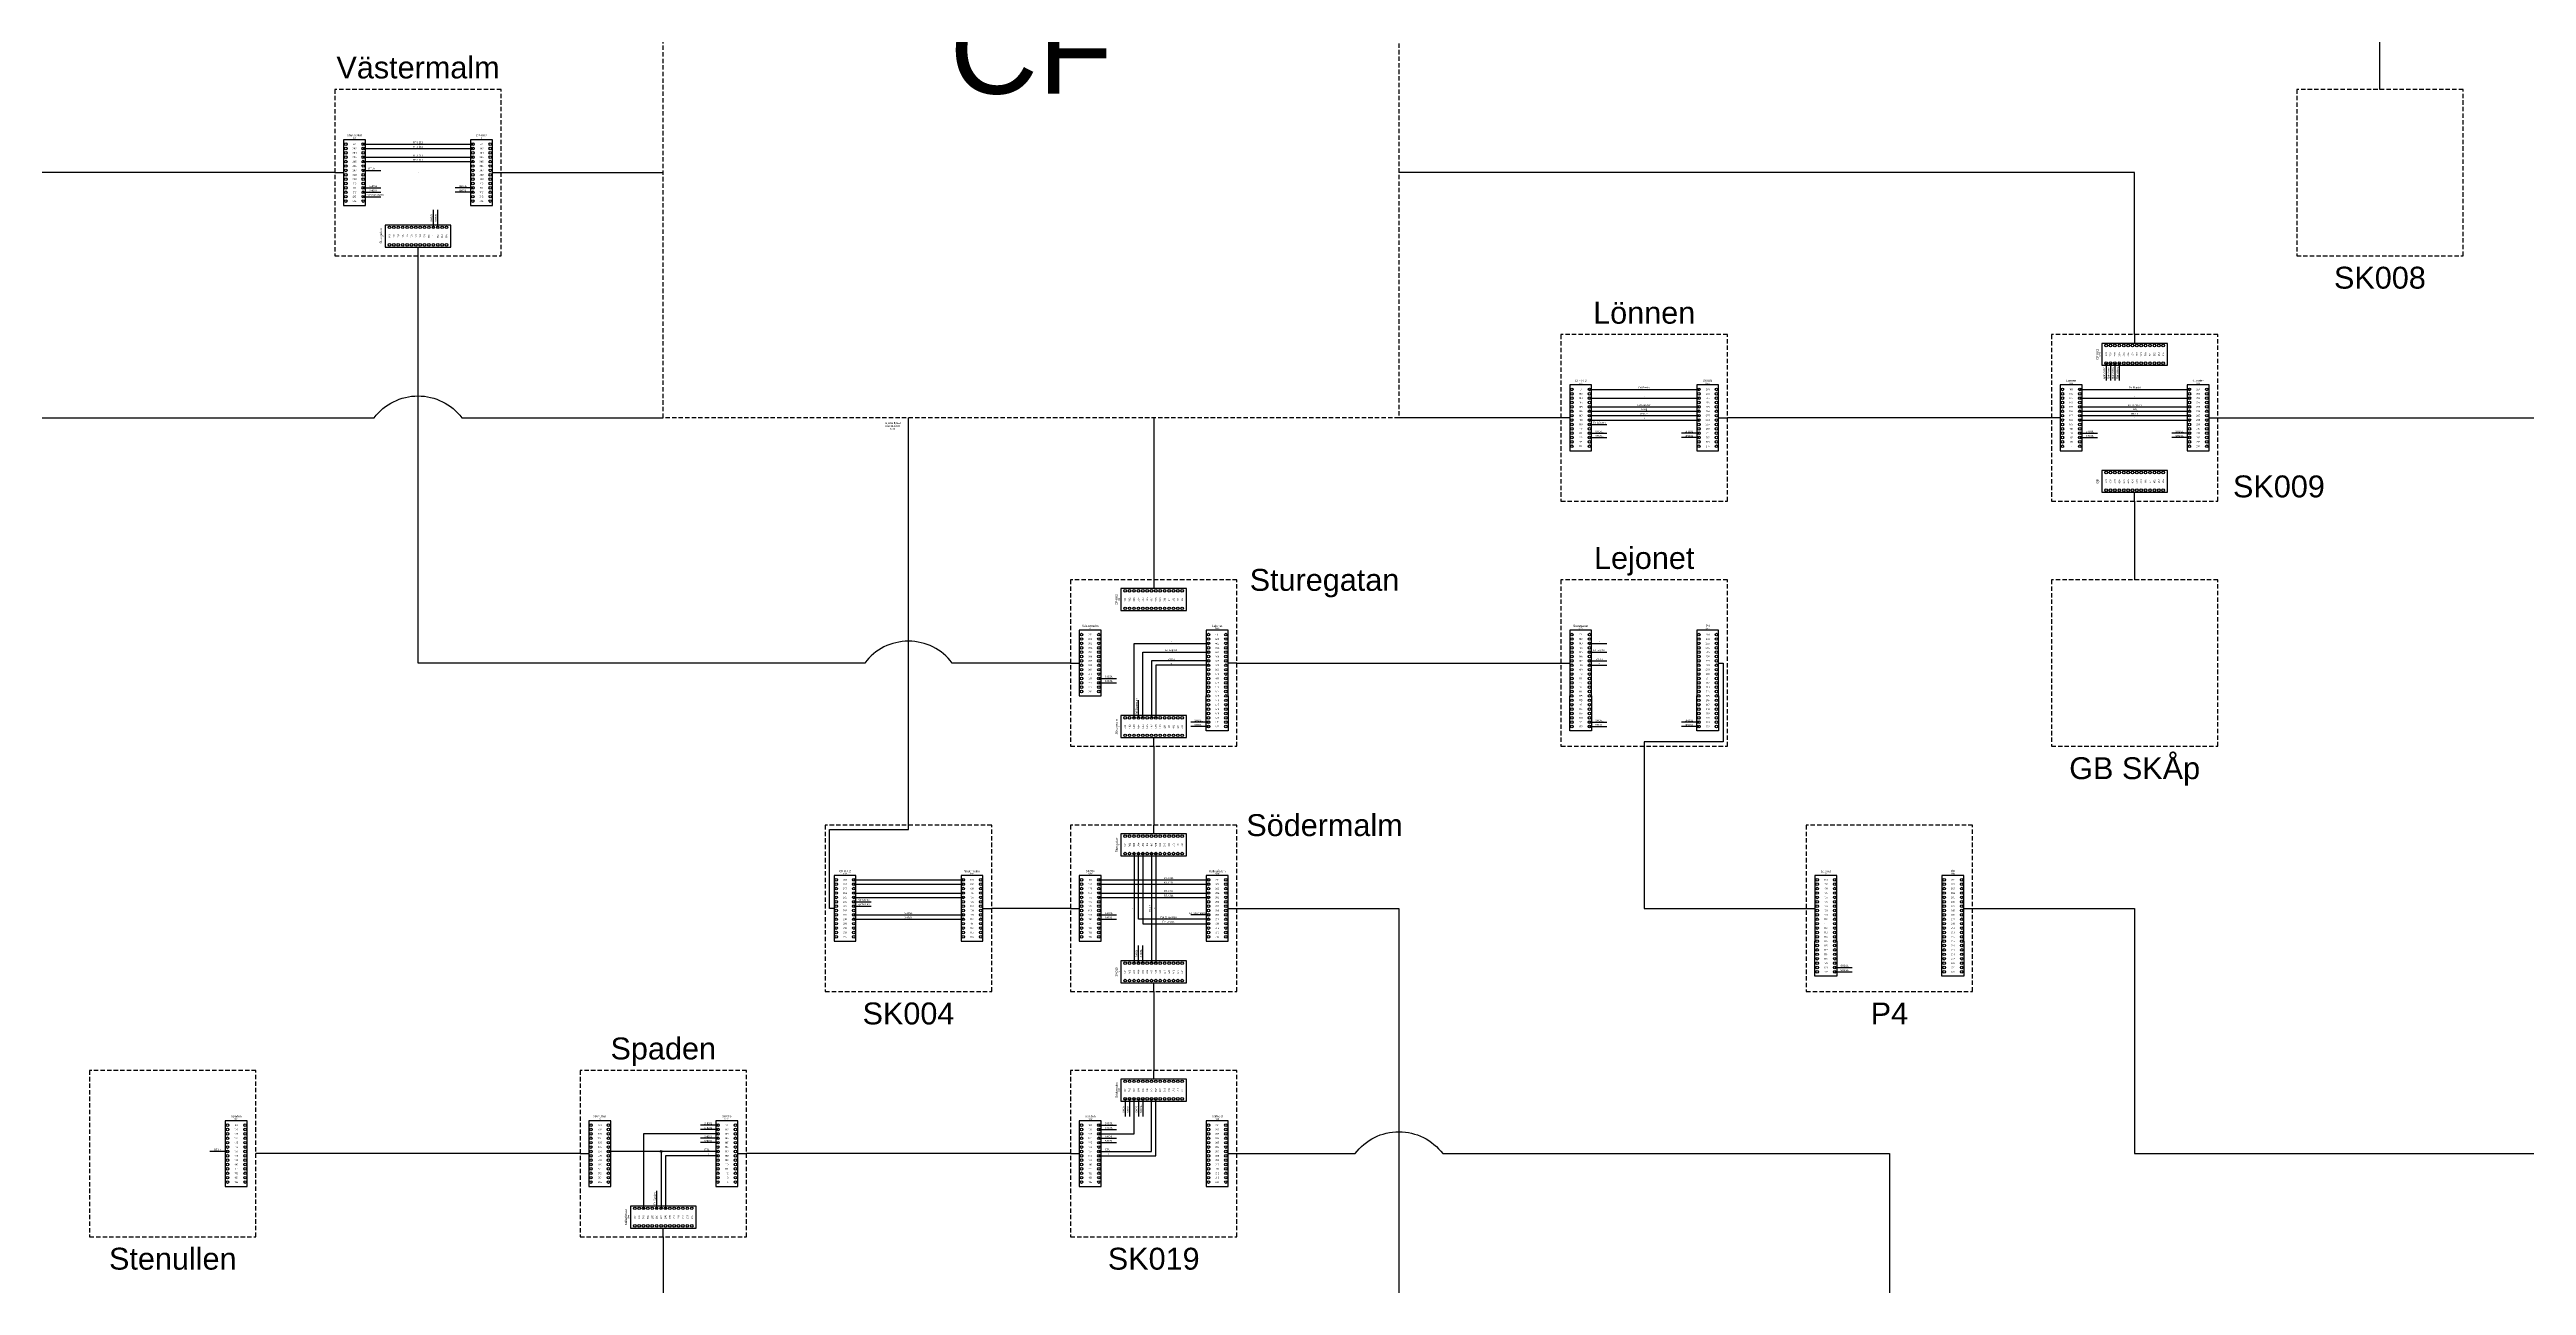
# Model space of a CAD drawing. Header units: millimetres. Extents: x -2095 to -606, y -833 to 1125.
# Drawn here: x -1762 to -1196, y -388 to -106 of the extents above; entities that cross this region are included whole.
import ezdxf
from ezdxf.enums import TextEntityAlignment as Align

# ---------------------------------------------------------------- set-up
doc = ezdxf.new("R2010")
doc.units = ezdxf.units.MM
doc.header["$MEASUREMENT"] = 0
doc.linetypes.add('DASHEDX2', pattern=[1.5, 1, -0.5])
for name, color, linetype in [('FEL', 1, 'Continuous'), ('FELSIGNAL KABEL', 1, 'Continuous'), ('Infotext', 7, 'Continuous'), ('Linje', 7, 'Continuous'), ('MINUS', 7, 'Continuous'), ('Ovrigt', 7, 'Continuous'), ('Plint', 7, 'Continuous'), ('PLUS', 7, 'Continuous'), ('RTU+', 7, 'Continuous'), ('RTU211', 5, 'Continuous'), ('SENEA', 3, 'Continuous'), ('Station', 7, 'DASHEDX2')]:
    doc.layers.add(name, color=color, linetype=linetype)
doc.styles.add('plintnummer', font='iso.shx')
doc.styles.get("Standard").update_dxf_attribs({"font": 'arial.ttf'})

# ---------------------------------------------------------------- blocks, each defined once
blk = doc.blocks.new('stn4')
blk.add_lwpolyline([(-19, -19), (19, -19), (19, 19), (-19, 19)], close=True)
blk.add_attdef('STATIONSNAMN', text='', height=5).set_placement((0, -24), align=Align.MIDDLE_CENTER)
blk = doc.blocks.new('fstn')
blk.add_lwpolyline([(0, 168), (168, 168), (168, 0), (0, 0)], close=True)
blk.add_attdef('FÖRDELNINGSSTATION', text='', height=20).set_placement((84, 84), align=Align.MIDDLE_CENTER)
blk = doc.blocks.new('*U11')
for p, q in [((5, 15), (0, 15)), ((0, 15), (0, 0)), ((5, 0), (5, 15))]:
    blk.add_line(p, q)
blk.add_lwpolyline([(5, 0), (5, -8), (0, -8), (0, 0)])
for centre in [(0.5, 14), (0.5, 13), (0.5, 12), (4.5, 14), (4.5, 13), (4.5, 12), (0.5, 11), (0.5, 10), (0.5, 9), (0.5, 8), (0.5, 7), (0.5, 6), (4.5, 11), (4.5, 10), (4.5, 9), (4.5, 8), (4.5, 7), (4.5, 6), (0.5, 5), (0.5, 4), (0.5, 3), (0.5, 2), (0.5, 1), (0.5, 0), (4.5, 5), (4.5, 4), (4.5, 3), (4.5, 2), (4.5, 1), (4.5, 0), (0.5, -1), (0.5, -2), (0.5, -3), (0.5, -4), (0.5, -5), (4.5, -1), (4.5, -2), (4.5, -3), (4.5, -4), (4.5, -5), (0.5, -6), (0.5, -7), (4.5, -6), (4.5, -7)]:
    blk.add_circle(centre, 0.3)
at = {"lineweight": 5, "char_height": 0.4, "attachment_point": 5, "style": 'plintnummer'}
for s, insert in [('402', (2.5, 13)), ('403', (2.5, 12)), ('401', (2.5, 14)), ('404', (2.5, 11)), ('408', (2.5, 7)), ('405', (2.5, 10)), ('406', (2.5, 9)), ('407', (2.5, 8)), ('409', (2.5, 6)), ('413', (2.5, 2)), ('414', (2.5, 1)), ('415', (2.5, 0)), ('410', (2.5, 5)), ('412', (2.5, 3)), ('411', (2.5, 4)), ('420', (2.5, -5)), ('416', (2.5, -1)), ('417', (2.5, -2)), ('418', (2.5, -3)), ('419', (2.5, -4)), ('422', (2.5, -7)), ('421', (2.5, -6))]:
    blk.add_mtext_dynamic_manual_height_columns(s, width=1.4076, gutter_width=1, heights=[0], dxfattribs=dict(at, insert=insert))
for tag, height, p in [('KABELNUMMER', 0.3, (2.5, 15.4)), ('TILL', 0.5, (2.5, 16))]:
    blk.add_attdef(tag, text='', height=height).set_placement(p, align=Align.MIDDLE_CENTER)
blk = doc.blocks.new('*U5')
for p, q in [((5, 15), (0, 15)), ((0, 15), (0, 0)), ((5, 0), (5, 15)), ((0, 0), (5, 0))]:
    blk.add_line(p, q)
for centre in [(0.5, 14), (0.5, 13), (0.5, 12), (4.5, 14), (4.5, 13), (4.5, 12), (0.5, 11), (0.5, 10), (0.5, 9), (0.5, 8), (0.5, 7), (0.5, 6), (4.5, 11), (4.5, 10), (4.5, 9), (4.5, 8), (4.5, 7), (4.5, 6), (0.5, 5), (0.5, 4), (0.5, 3), (0.5, 2), (0.5, 1), (4.5, 5), (4.5, 4), (4.5, 3), (4.5, 2), (4.5, 1)]:
    blk.add_circle(centre, 0.3)
at = {"lineweight": 5, "char_height": 0.4, "attachment_point": 5, "style": 'plintnummer'}
for s, insert in [('203', (2.5, 12)), ('202', (2.5, 13)), ('201', (2.5, 14)), ('204', (2.5, 11)), ('208', (2.5, 7)), ('205', (2.5, 10)), ('206', (2.5, 9)), ('207', (2.5, 8)), ('209', (2.5, 6)), ('214', (2.5, 1)), ('210', (2.5, 5)), ('212', (2.5, 3)), ('213', (2.5, 2)), ('211', (2.5, 4))]:
    blk.add_mtext_dynamic_manual_height_columns(s, width=1.4076, gutter_width=1, heights=[0], dxfattribs=dict(at, insert=insert))
for tag, height, p in [('KABELNUMMER', 0.3, (2.5, 15.4)), ('TILL', 0.5, (2.5, 16))]:
    blk.add_attdef(tag, text='', height=height).set_placement(p, align=Align.MIDDLE_CENTER)
blk = doc.blocks.new('*U9')
for p, q in [((5, 15), (0, 15)), ((0, 15), (0, 0)), ((5, 0), (5, 15)), ((0, 0), (5, 0))]:
    blk.add_line(p, q)
for centre in [(0.5, 14), (0.5, 13), (0.5, 12), (4.5, 14), (4.5, 13), (4.5, 12), (0.5, 11), (0.5, 10), (0.5, 9), (0.5, 8), (0.5, 7), (0.5, 6), (4.5, 11), (4.5, 10), (4.5, 9), (4.5, 8), (4.5, 7), (4.5, 6), (0.5, 5), (0.5, 4), (0.5, 3), (0.5, 2), (0.5, 1), (4.5, 5), (4.5, 4), (4.5, 3), (4.5, 2), (4.5, 1)]:
    blk.add_circle(centre, 0.3)
at = {"lineweight": 5, "char_height": 0.4, "attachment_point": 5, "style": 'plintnummer'}
for s, insert in [('402', (2.5, 13)), ('403', (2.5, 12)), ('401', (2.5, 14)), ('404', (2.5, 11)), ('408', (2.5, 7)), ('405', (2.5, 10)), ('406', (2.5, 9)), ('407', (2.5, 8)), ('409', (2.5, 6)), ('413', (2.5, 2)), ('414', (2.5, 1)), ('410', (2.5, 5)), ('412', (2.5, 3)), ('411', (2.5, 4))]:
    blk.add_mtext_dynamic_manual_height_columns(s, width=1.4076, gutter_width=1, heights=[0], dxfattribs=dict(at, insert=insert))
for tag, height, p in [('KABELNUMMER', 0.3, (2.5, 15.4)), ('TILL', 0.5, (2.5, 16))]:
    blk.add_attdef(tag, text='', height=height).set_placement(p, align=Align.MIDDLE_CENTER)
blk = doc.blocks.new('*U8')
for p, q in [((5, 15), (0, 15)), ((0, 15), (0, 0)), ((5, 0), (5, 15)), ((0, 0), (5, 0))]:
    blk.add_line(p, q)
for centre in [(0.5, 14), (0.5, 13), (0.5, 12), (4.5, 14), (4.5, 13), (4.5, 12), (0.5, 11), (0.5, 10), (0.5, 9), (0.5, 8), (0.5, 7), (0.5, 6), (4.5, 11), (4.5, 10), (4.5, 9), (4.5, 8), (4.5, 7), (4.5, 6), (0.5, 5), (0.5, 4), (0.5, 3), (0.5, 2), (0.5, 1), (4.5, 5), (4.5, 4), (4.5, 3), (4.5, 2), (4.5, 1)]:
    blk.add_circle(centre, 0.3)
at = {"lineweight": 5, "char_height": 0.4, "attachment_point": 5, "style": 'plintnummer'}
for s, insert in [('302', (2.5, 13)), ('303', (2.5, 12)), ('301', (2.5, 14)), ('304', (2.5, 11)), ('308', (2.5, 7)), ('309', (2.5, 6)), ('305', (2.5, 10)), ('306', (2.5, 9)), ('307', (2.5, 8)), ('314', (2.5, 1)), ('313', (2.5, 2)), ('310', (2.5, 5)), ('312', (2.5, 3)), ('311', (2.5, 4))]:
    blk.add_mtext_dynamic_manual_height_columns(s, width=1.4076, gutter_width=1, heights=[0], dxfattribs=dict(at, insert=insert))
for tag, height, p in [('KABELNUMMER', 0.3, (2.5, 15.4)), ('TILL', 0.5, (2.5, 16))]:
    blk.add_attdef(tag, text='', height=height).set_placement(p, align=Align.MIDDLE_CENTER)
blk = doc.blocks.new('*U4')
for p, q in [((5, 15), (0, 15)), ((0, 15), (0, 0)), ((5, 0), (5, 15)), ((0, 0), (5, 0))]:
    blk.add_line(p, q)
for centre in [(0.5, 14), (0.5, 13), (0.5, 12), (4.5, 14), (4.5, 13), (4.5, 12), (0.5, 11), (0.5, 10), (0.5, 9), (0.5, 8), (0.5, 7), (0.5, 6), (4.5, 11), (4.5, 10), (4.5, 9), (4.5, 8), (4.5, 7), (4.5, 6), (0.5, 5), (0.5, 4), (0.5, 3), (0.5, 2), (0.5, 1), (4.5, 5), (4.5, 4), (4.5, 3), (4.5, 2), (4.5, 1)]:
    blk.add_circle(centre, 0.3)
at = {"lineweight": 5, "char_height": 0.4, "attachment_point": 5, "style": 'plintnummer'}
for s, insert in [('103', (2.5, 12)), ('102', (2.5, 13)), ('101', (2.5, 14)), ('104', (2.5, 11)), ('108', (2.5, 7)), ('105', (2.5, 10)), ('106', (2.5, 9)), ('107', (2.5, 8)), ('109', (2.5, 6)), ('114', (2.5, 1)), ('110', (2.5, 5)), ('112', (2.5, 3)), ('113', (2.5, 2)), ('111', (2.5, 4))]:
    blk.add_mtext_dynamic_manual_height_columns(s, width=1.4076, gutter_width=1, heights=[0], dxfattribs=dict(at, insert=insert))
for tag, height, p in [('KABELNUMMER', 0.3, (2.5, 15.4)), ('TILL', 0.5, (2.5, 16))]:
    blk.add_attdef(tag, text='', height=height).set_placement(p, align=Align.MIDDLE_CENTER)
blk = doc.blocks.new('*U12')
for p, q in [((5, 15), (0, 15)), ((0, 15), (0, 0)), ((5, 0), (5, 15))]:
    blk.add_line(p, q)
blk.add_lwpolyline([(5, 0), (5, -8), (0, -8), (0, 0)])
for centre in [(0.5, 14), (0.5, 13), (0.5, 12), (4.5, 14), (4.5, 13), (4.5, 12), (0.5, 11), (0.5, 10), (0.5, 9), (0.5, 8), (0.5, 7), (0.5, 6), (4.5, 11), (4.5, 10), (4.5, 9), (4.5, 8), (4.5, 7), (4.5, 6), (0.5, 5), (0.5, 4), (0.5, 3), (0.5, 2), (0.5, 1), (0.5, 0), (4.5, 5), (4.5, 4), (4.5, 3), (4.5, 2), (4.5, 1), (4.5, 0), (0.5, -1), (0.5, -2), (0.5, -3), (0.5, -4), (0.5, -5), (4.5, -1), (4.5, -2), (4.5, -3), (4.5, -4), (4.5, -5), (0.5, -6), (0.5, -7), (4.5, -6), (4.5, -7)]:
    blk.add_circle(centre, 0.3)
at = {"lineweight": 5, "char_height": 0.4, "attachment_point": 5, "style": 'plintnummer'}
for s, insert in [('203', (2.5, 12)), ('202', (2.5, 13)), ('201', (2.5, 14)), ('204', (2.5, 11)), ('208', (2.5, 7)), ('205', (2.5, 10)), ('206', (2.5, 9)), ('207', (2.5, 8)), ('209', (2.5, 6)), ('214', (2.5, 1)), ('215', (2.5, 0)), ('210', (2.5, 5)), ('212', (2.5, 3)), ('213', (2.5, 2)), ('211', (2.5, 4)), ('220', (2.5, -5)), ('216', (2.5, -1)), ('218', (2.5, -3)), ('219', (2.5, -4)), ('217', (2.5, -2)), ('222', (2.5, -7)), ('221', (2.5, -6))]:
    blk.add_mtext_dynamic_manual_height_columns(s, width=1.4076, gutter_width=1, heights=[0], dxfattribs=dict(at, insert=insert))
for tag, height, p in [('KABELNUMMER', 0.3, (2.5, 15.4)), ('TILL', 0.5, (2.5, 16))]:
    blk.add_attdef(tag, text='', height=height).set_placement(p, align=Align.MIDDLE_CENTER)
blk = doc.blocks.new('*U13')
for p, q in [((5, 15), (0, 15)), ((0, 15), (0, 0)), ((5, 0), (5, 15))]:
    blk.add_line(p, q)
blk.add_lwpolyline([(5, 0), (5, -8), (0, -8), (0, 0)])
for centre in [(0.5, 14), (0.5, 13), (0.5, 12), (4.5, 14), (4.5, 13), (4.5, 12), (0.5, 11), (0.5, 10), (0.5, 9), (0.5, 8), (0.5, 7), (0.5, 6), (4.5, 11), (4.5, 10), (4.5, 9), (4.5, 8), (4.5, 7), (4.5, 6), (0.5, 5), (0.5, 4), (0.5, 3), (0.5, 2), (0.5, 1), (0.5, 0), (4.5, 5), (4.5, 4), (4.5, 3), (4.5, 2), (4.5, 1), (4.5, 0), (0.5, -1), (0.5, -2), (0.5, -3), (0.5, -4), (0.5, -5), (4.5, -1), (4.5, -2), (4.5, -3), (4.5, -4), (4.5, -5), (0.5, -6), (0.5, -7), (4.5, -6), (4.5, -7)]:
    blk.add_circle(centre, 0.3)
at = {"lineweight": 5, "char_height": 0.4, "attachment_point": 5, "style": 'plintnummer'}
for s, insert in [('103', (2.5, 12)), ('102', (2.5, 13)), ('101', (2.5, 14)), ('104', (2.5, 11)), ('108', (2.5, 7)), ('105', (2.5, 10)), ('106', (2.5, 9)), ('107', (2.5, 8)), ('109', (2.5, 6)), ('114', (2.5, 1)), ('115', (2.5, 0)), ('110', (2.5, 5)), ('112', (2.5, 3)), ('113', (2.5, 2)), ('111', (2.5, 4)), ('120', (2.5, -5)), ('115', (2.5, -1)), ('118', (2.5, -3)), ('119', (2.5, -4)), ('117', (2.5, -2)), ('122', (2.5, -7)), ('121', (2.5, -6))]:
    blk.add_mtext_dynamic_manual_height_columns(s, width=1.4076, gutter_width=1, heights=[0], dxfattribs=dict(at, insert=insert))
for tag, height, p in [('KABELNUMMER', 0.3, (2.5, 15.4)), ('TILL', 0.5, (2.5, 16))]:
    blk.add_attdef(tag, text='', height=height).set_placement(p, align=Align.MIDDLE_CENTER)
blk = doc.blocks.new('bygel')
h = blk.add_hatch(color=256)
h.dxf.hatch_style = 1
h.paths.add_polyline_path([(0.2, 0, 1), (-0.2, 0, 1)])
blk.add_circle((0, 0), 0.2)

msp = doc.modelspace()

# ---------------------------------------------------------------- linework, layer by layer
at = {"layer": 'FEL'}
for points in [[(-1690.24, -139.51), (-1686.24, -139.51)], [(-1410.24, -183.51), (-1385.24, -183.51)], [(-1298.24, -183.51), (-1273.24, -183.51)], [(-1410.24, -187.51), (-1385.24, -187.51)], [(-1410.24, -191.51), (-1406.24, -191.51)], [(-1298.24, -187.51), (-1273.24, -187.51)], [(-1512.24, -258.51), (-1512.24, -243.51), (-1497.24, -243.51)], [(-1410.24, -243.51), (-1406.24, -243.51)], [(-1513.24, -258.51), (-1513.24, -254.51)], [(-1497.24, -304.51), (-1513.24, -304.51), (-1513.24, -289.51)], [(-1512.24, -289.51), (-1512.24, -305.51), (-1497.24, -305.51)], [(-1497.24, -303.51), (-1501.24, -303.51)], [(-1623.24, -370.51), (-1623.24, -366.51)]]:
    msp.add_lwpolyline(points, dxfattribs=at)
at = {"layer": 'FELSIGNAL KABEL'}
msp.add_lwpolyline([(-1845.74, -227.01), (-1845.74, -190.01), (-1687.74, -190.01, -0.5), (-1667.74, -190.01), (-1621.74, -190.01)], format="xyb", dxfattribs=at)
for points in [[(-1490.74, -246.01), (-1416.74, -246.01)], [(-1509.74, -265.01), (-1509.74, -283.01)], [(-1490.74, -302.01), (-1453.74, -302.01), (-1453.74, -395.01)], [(-1621.74, -377.01), (-1621.74, -414.01), (-1472.74, -414.01)]]:
    msp.add_lwpolyline(points, dxfattribs=at)
at = {"layer": 'Linje'}
for points in [[(-1229.74, -115.01), (-1229.74, -97.01)], [(-1696.74, -134.01), (-1826.74, -134.01)], [(-1696.74, -134.01), (-1694.74, -134.01)], [(-1677.74, -134.01), (-1677.74, -134.01)], [(-1660.74, -134.01), (-1658.74, -134.01)], [(-1658.74, -134.01), (-1621.74, -134.01)], [(-1285.74, -171.01), (-1285.74, -134.01), (-1453.74, -134.01)], [(-1677.74, -153.01), (-1677.74, -151.01)], [(-1285.74, -171.01), (-1285.74, -173.01)], [(-1565.74, -283.01), (-1565.74, -190.01)], [(-1509.74, -190.01), (-1509.74, -227.01)], [(-1416.74, -190.01), (-1453.74, -190.01)], [(-1414.74, -190.01), (-1416.74, -190.01)], [(-1410.24, -188.51), (-1385.24, -188.51)], [(-1397.74, -190.01), (-1397.74, -190.01)], [(-1380.74, -190.01), (-1378.74, -190.01)], [(-1304.74, -190.01), (-1304.74, -190.01), (-1341.74, -190.01), (-1378.74, -190.01)], [(-1322.74, -302.01), (-1285.74, -302.01), (-1285.74, -358.01), (-893.74, -358.01), (-893.74, -190.01)], [(-1302.74, -190.01), (-1304.74, -190.01)], [(-1298.24, -188.51), (-1273.24, -188.51)], [(-1285.74, -190.01), (-1285.74, -190.01)], [(-1268.74, -190.01), (-1266.74, -190.01)], [(-1266.74, -190.01), (-1173.74, -190.01), (-1173.74, -246.01), (-1136.74, -246.01)], [(-1285.74, -209.01), (-1285.74, -207.01)], [(-1285.74, -209.01), (-1285.74, -227.01)], [(-1509.74, -227.01), (-1509.74, -229.01)], [(-1528.74, -246.01), (-1526.74, -246.01)], [(-1490.74, -246.01), (-1492.74, -246.01)], [(-1416.74, -246.01), (-1414.74, -246.01)], [(-1380.74, -246.01), (-1379.74, -246.01), (-1379.74, -264.01), (-1397.74, -264), (-1397.74, -265.01), (-1397.74, -265.01)], [(-1509.74, -265.01), (-1509.74, -263.01)], [(-1397.74, -265.01), (-1397.74, -302.01), (-1360.74, -302.01)], [(-1582.74, -302.01), (-1583.74, -302.01), (-1583.74, -284.01), (-1565.74, -284.01), (-1565.74, -283.01)], [(-1509.74, -285.01), (-1509.74, -283.01)], [(-1548.74, -302.01), (-1546.74, -302.01)], [(-1528.74, -302.01), (-1546.74, -302.01)], [(-1528.74, -302.01), (-1526.74, -302.01)], [(-1492.74, -302.01), (-1490.74, -302.01)], [(-1360.74, -302.01), (-1358.74, -302.01)], [(-1324.74, -302.01), (-1322.74, -302.01)], [(-1509.74, -321.01), (-1509.74, -319.01)], [(-1509.74, -321.01), (-1509.74, -339.01)], [(-1509.74, -341.01), (-1509.74, -339.01)], [(-1640.74, -358.01), (-1714.74, -358.01)], [(-1640.74, -358.01), (-1638.74, -358.01)], [(-1604.74, -358.01), (-1602.74, -358.01)], [(-1528.74, -358.01), (-1602.74, -358.01)], [(-1528.74, -358.01), (-1526.74, -358.01)], [(-1492.74, -358.01), (-1490.74, -358.01)], [(-1621.74, -377.01), (-1621.74, -375.01)]]:
    msp.add_lwpolyline(points, dxfattribs=at)
for points in [[(-1677.74, -134.01), (-1677.74, -134.01)], [(-1677.74, -134.01), (-1677.74, -134.01)], [(-1733.74, -190.01), (-1733.74, -190.01)], [(-1677.74, -190.01), (-1677.74, -190.01)], [(-1677.74, -190.01), (-1677.74, -190.01)], [(-1397.74, -190.01), (-1397.74, -190.01)], [(-1285.74, -190.01), (-1285.74, -190.01)], [(-1285.74, -190.01), (-1285.74, -190.01)], [(-1677.74, -246.01), (-1677.74, -246.01)], [(-1565.74, -246.01), (-1565.74, -246.01)], [(-1677.74, -358.01), (-1677.74, -358.01)], [(-1565.74, -358.01), (-1565.74, -358.01)]]:
    msp.add_lwpolyline(points, close=True, dxfattribs=at)
for points in [[(-1528.74, -246.01), (-1555.74, -246.01, 0.5), (-1575.74, -246.01), (-1677.74, -246.01), (-1677.74, -153.01)], [(-1490.74, -358.01), (-1463.74, -358.01, -0.5), (-1443.74, -358.01), (-1341.74, -358.01), (-1341.74, -675.01)]]:
    msp.add_lwpolyline(points, format="xyb", dxfattribs=at)
at = {"layer": 'MINUS'}
for points in [[(-1410.24, -185.51), (-1385.23, -185.51)], [(-1298.24, -185.51), (-1273.23, -185.51)], [(-1514.24, -258.51), (-1514.24, -241.51), (-1497.24, -241.51)], [(-1410.24, -241.51), (-1406.24, -241.51)], [(-1514.24, -289.51), (-1514.24, -314.51)], [(-1522.24, -353.51), (-1514.24, -353.51), (-1514.24, -345.51)], [(-1609.24, -353.51), (-1626.24, -353.51), (-1626.24, -370.51)]]:
    msp.add_lwpolyline(points, dxfattribs=at)
at = {"layer": 'Ovrigt', "color": 6}
for points in [[(-1292.24, -177.51), (-1292.24, -181.51)], [(-1291.24, -177.51), (-1291.24, -181.51)], [(-1290.24, -177.51), (-1290.24, -181.51)], [(-1289.24, -177.51), (-1289.24, -181.51)], [(-1578.24, -300.51), (-1574.24, -300.51)], [(-1578.24, -301.51), (-1574.24, -301.51)]]:
    msp.add_lwpolyline(points, dxfattribs=at)
at = {"layer": 'PLUS'}
for points in [[(-1410.24, -190.51), (-1385.23, -190.51)], [(-1298.24, -190.51), (-1273.23, -190.51)], [(-1497.24, -246.51), (-1509.24, -246.51), (-1509.24, -258.51)], [(-1410.24, -246.51), (-1406.24, -246.51)], [(-1509.24, -289.51), (-1509.24, -314.51)], [(-1522.24, -358.51), (-1509.24, -358.51), (-1509.24, -345.51)], [(-1609.24, -358.51), (-1621.24, -358.51), (-1621.24, -370.51)]]:
    msp.add_lwpolyline(points, dxfattribs=at)
at = {"layer": 'RTU+'}
for points in [[(-1690.24, -133.51), (-1686.24, -133.51)], [(-1410.24, -189.51), (-1385.23, -189.51)], [(-1298.24, -189.51), (-1273.23, -189.51)], [(-1497.24, -245.51), (-1510.24, -245.51), (-1510.24, -258.51)], [(-1410.24, -245.51), (-1406.24, -245.51)], [(-1510.24, -289.51), (-1510.24, -314.51)], [(-1522.24, -357.51), (-1510.24, -357.51), (-1510.24, -345.51)], [(-1721.24, -357.51), (-1725.24, -357.51)], [(-1622.24, -357.51), (-1634.24, -357.51)], [(-1609.24, -357.51), (-1622.24, -357.51), (-1622.24, -370.51)]]:
    msp.add_lwpolyline(points, dxfattribs=at)
at = {"layer": 'RTU211'}
for points in [[(-1690.24, -127.51), (-1665.24, -127.51)], [(-1690.24, -128.51), (-1665.24, -128.51)], [(-1690.24, -130.51), (-1665.24, -130.51)], [(-1690.24, -131.51), (-1665.24, -131.51)], [(-1578.24, -295.51), (-1553.24, -295.51)], [(-1578.24, -296.51), (-1553.24, -296.51)], [(-1578.24, -298.51), (-1553.24, -298.51)], [(-1578.24, -299.51), (-1553.24, -299.51)], [(-1522.24, -295.51), (-1497.24, -295.51)], [(-1522.24, -296.51), (-1497.24, -296.51)], [(-1522.24, -298.51), (-1497.24, -298.51)], [(-1522.24, -299.51), (-1497.24, -299.51)]]:
    msp.add_lwpolyline(points, dxfattribs=at)
at = {"layer": 'SENEA'}
for points in [[(-1690.24, -137.51), (-1686.24, -137.51)], [(-1690.24, -138.51), (-1686.24, -138.51)], [(-1665.24, -137.51), (-1669.24, -137.51)], [(-1665.24, -138.51), (-1669.24, -138.51)], [(-1674.24, -146.51), (-1674.24, -142.51)], [(-1673.24, -146.51), (-1673.24, -142.51)], [(-1410.24, -193.51), (-1406.24, -193.51)], [(-1410.24, -194.51), (-1406.24, -194.51)], [(-1385.24, -193.51), (-1389.24, -193.51)], [(-1385.24, -194.51), (-1389.24, -194.51)], [(-1298.24, -193.51), (-1294.24, -193.51)], [(-1298.24, -194.51), (-1294.24, -194.51)], [(-1273.24, -193.51), (-1277.24, -193.51)], [(-1273.24, -194.51), (-1277.24, -194.51)], [(-1522.24, -249.51), (-1518.24, -249.51)], [(-1522.24, -250.51), (-1518.24, -250.51)], [(-1497.24, -259.51), (-1501.24, -259.51)], [(-1410.24, -259.51), (-1406.24, -259.51)], [(-1385.24, -259.51), (-1389.24, -259.51)], [(-1497.24, -260.51), (-1501.24, -260.51)], [(-1410.24, -260.51), (-1406.24, -260.51)], [(-1385.24, -260.51), (-1389.24, -260.51)], [(-1578.24, -303.51), (-1553.24, -303.51)], [(-1578.24, -304.51), (-1553.24, -304.51)], [(-1522.24, -303.51), (-1518.24, -303.51)], [(-1522.24, -304.51), (-1518.24, -304.51)], [(-1513.24, -314.51), (-1513.24, -310.51)], [(-1512.24, -314.51), (-1512.24, -310.51)], [(-1354.24, -315.51), (-1350.24, -315.51)], [(-1354.24, -316.51), (-1350.24, -316.51)], [(-1516.24, -345.51), (-1516.24, -349.51)], [(-1515.24, -345.51), (-1515.24, -349.51)], [(-1513.24, -345.51), (-1513.24, -349.51)], [(-1512.24, -345.51), (-1512.24, -349.51)], [(-1609.24, -351.51), (-1613.24, -351.51)], [(-1609.24, -352.51), (-1613.24, -352.51)], [(-1609.24, -354.51), (-1613.24, -354.51)], [(-1609.24, -355.51), (-1613.24, -355.51)], [(-1522.24, -351.51), (-1518.24, -351.51)], [(-1522.24, -352.51), (-1518.24, -352.51)], [(-1522.24, -354.51), (-1518.24, -354.51)], [(-1522.24, -355.51), (-1518.24, -355.51)]]:
    msp.add_lwpolyline(points, dxfattribs=at)

# ---------------------------------------------------------------- block references
at = {"layer": 'Plint'}
for name, p, values in [('*U5', (-1694.74, -141.51), {'TILL': 'Stenbrottet', 'KABELNUMMER': 'S56'}), ('*U8', (-1665.74, -141.51), {'TILL': 'CF-KK2', 'KABELNUMMER': 'S'}), ('*U4', (-1414.74, -197.51), {'TILL': 'CF-KK 2', 'KABELNUMMER': 'S74'}), ('*U5', (-1385.74, -197.51), {'TILL': 'SK009', 'KABELNUMMER': 'S619'}), ('*U4', (-1302.74, -197.51), {'TILL': 'Lönnen', 'KABELNUMMER': 'S74'}), ('*U5', (-1273.74, -197.51), {'TILL': 'Kurorten', 'KABELNUMMER': 'S74'}), ('*U5', (-1526.74, -253.51), {'TILL': 'Västermalm', 'KABELNUMMER': 'S'}), ('*U11', (-1497.74, -253.51), {'TILL': 'Lejonet', 'KABELNUMMER': 'S392'}), ('*U13', (-1414.74, -253.51), {'TILL': 'Sturegatan', 'KABELNUMMER': 'S392'}), ('*U12', (-1385.74, -253.51), {'TILL': 'P4', 'KABELNUMMER': 'S497'}), ('*U5', (-1582.74, -309.51), {'TILL': 'CF-KK 2', 'KABELNUMMER': 'S198'}), ('*U4', (-1553.74, -309.51), {'TILL': 'Södermalm', 'KABELNUMMER': 'S292'}), ('*U4', (-1526.74, -309.51), {'TILL': 'SK004', 'KABELNUMMER': 'S292'}), ('*U5', (-1497.74, -309.51), {'TILL': 'Källegården', 'KABELNUMMER': 'S187'}), ('*U13', (-1358.74, -309.51), {'TILL': 'Lejonet', 'KABELNUMMER': 'S'}), ('*U12', (-1329.74, -309.51), {'TILL': 'ÖF', 'KABELNUMMER': 'S695'}), ('*U4', (-1721.74, -365.51), {'TILL': 'Spaden', 'KABELNUMMER': 'S611'}), ('*U8', (-1638.74, -365.51), {'TILL': 'Stenullen', 'KABELNUMMER': 'S'}), ('*U4', (-1609.74, -365.51), {'TILL': 'SK019', 'KABELNUMMER': 'S187'}), ('*U4', (-1526.74, -365.51), {'TILL': 'Spaden', 'KABELNUMMER': 'S187'}), ('*U5', (-1497.74, -365.51), {'TILL': 'Sofiedal', 'KABELNUMMER': 'S681'})]:
    msp.add_blockref(name, p, dxfattribs=at).add_auto_attribs(values)
for name, p, rotation, values in [('*U4', (-1670.24, -151.01), 90.00000000000001, {'TILL': 'Sturegatan', 'KABELNUMMER': 'S'}), ('*U8', (-1278.24, -178.01), 90.00000000000001, {'TILL': 'CF-KK2', 'KABELNUMMER': 'S274'}), ('*U9', (-1278.24, -207.01), 90.00000000000001, {'TILL': 'GB', 'KABELNUMMER': 'S'}), ('*U8', (-1502.24, -234.01), 90.00000000000001, {'TILL': 'CF-KK2', 'KABELNUMMER': 'S85'}), ('*U9', (-1502.24, -263.01), 90.00000000000001, {'TILL': 'Södermalm', 'KABELNUMMER': 'S'}), ('*U8', (-1502.24, -290.01), 90.00000000000001, {'TILL': 'Sturegatan', 'KABELNUMMER': 'S'}), ('*U9', (-1502.24, -319.01), 90.00000000000001, {'TILL': 'SK019', 'KABELNUMMER': 'S'}), ('*U8', (-1502.24, -346.01), 90.00000000000001, {'TILL': 'Södermalm', 'KABELNUMMER': 'S187'}), ('*U5', (-1614.24, -375.01), 90, {'TILL': 'Källegården', 'KABELNUMMER': 'S506'})]:
    msp.add_blockref(name, p, dxfattribs=dict(at, rotation=rotation)).add_auto_attribs(values)
at = {"layer": 'RTU+'}
msp.add_blockref('bygel', (-1622.24, -357.51), dxfattribs=at)
at = {"layer": 'Station'}
for name, p, values in [('fstn', (-1621.74, -190.01), {'FÖRDELNINGSSTATION': 'CF'}), ('stn4', (-1229.74, -134.01), {'STATIONSNAMN': 'SK008'}), ('stn4', (-1285.74, -246.01), {'STATIONSNAMN': 'GB SKÅp'}), ('stn4', (-1565.74, -302.01), {'STATIONSNAMN': 'SK004'}), ('stn4', (-1341.74, -302.01), {'STATIONSNAMN': 'P4'}), ('stn4', (-1733.74, -358.01), {'STATIONSNAMN': 'Stenullen'}), ('stn4', (-1509.74, -358.01), {'STATIONSNAMN': 'SK019'})]:
    msp.add_blockref(name, p, dxfattribs=at).add_auto_attribs(values)
ref = msp.add_blockref('stn4', (-1677.74, -134.01), dxfattribs=at)
ref.add_attrib('STATIONSNAMN', 'Västermalm', dxfattribs={"layer": '0', "height": 5}).set_placement((-1677.74, -110.01), align=Align.MIDDLE_CENTER)
ref = msp.add_blockref('stn4', (-1397.74, -190.01), dxfattribs=at)
ref.add_attrib('STATIONSNAMN', 'Lönnen', dxfattribs={"layer": '0', "height": 5}).set_placement((-1397.74, -166.01), align=Align.MIDDLE_CENTER)
ref = msp.add_blockref('stn4', (-1285.74, -190.01), dxfattribs=at)
ref.add_attrib('STATIONSNAMN', 'SK009', dxfattribs={"layer": '0', "height": 5}).set_placement((-1252.8, -205.67), align=Align.MIDDLE_CENTER)
ref = msp.add_blockref('stn4', (-1397.74, -246.01), dxfattribs=at)
ref.add_attrib('STATIONSNAMN', 'Lejonet', dxfattribs={"layer": '0', "height": 5}).set_placement((-1397.74, -222.01), align=Align.MIDDLE_CENTER)
ref = msp.add_blockref('stn4', (-1509.74, -246.01), dxfattribs=at)
ref.add_attrib('STATIONSNAMN', 'Sturegatan', dxfattribs={"layer": '0', "height": 5}).set_placement((-1470.74, -227.01), align=Align.MIDDLE_CENTER)
ref = msp.add_blockref('stn4', (-1509.74, -302.01), dxfattribs=at)
ref.add_attrib('STATIONSNAMN', 'Södermalm', dxfattribs={"layer": '0', "height": 5}).set_placement((-1470.74, -283.01), align=Align.MIDDLE_CENTER)
ref = msp.add_blockref('stn4', (-1621.74, -358.01), dxfattribs=at)
ref.add_attrib('STATIONSNAMN', 'Spaden', dxfattribs={"layer": '0', "height": 5}).set_placement((-1621.74, -334.01), align=Align.MIDDLE_CENTER)

# ---------------------------------------------------------------- texts
at = {"layer": 'Infotext', "char_height": 0.4, "attachment_point": 5}
for s, width, insert in [('RTU 211', 3.887, (-1677.74, -127.11)), ('RTU 211', 3.887, (-1677.74, -128.11)), ('RTU 211', 3.887, (-1677.74, -130.11)), ('RTU +', 3.887, (-1688.24, -133.11)), ('RTU 211', 3.887, (-1677.74, -131.11)), ('Fel Västermalm', 3.887, (-1687.58, -139.11)), ('SHDSL', 3.887, (-1687.99, -137.11)), ('SHDSL', 3.887, (-1687.99, -138.11)), ('SHDSL', 3.887, (-1667.49, -137.11)), ('SHDSL', 3.887, (-1667.49, -138.11)), ('Fel Ekedal', 6.0495, (-1397.74, -183.11)), ('-', 3.887, (-1397.74, -185.11)), ('Fel Ekedal', 6.0495, (-1285.74, -183.11)), ('-', 3.887, (-1285.74, -185.11)), ('SHDSL flyttad från 11-12 till 9-10', 3.887, (-1569.35, -191.87)), ('Fel Lönnen', 3.887, (-1407.99, -191.11)), ('Fel Kurorten', 6.0495, (-1397.74, -187.11)), ('RTU +', 3.887, (-1397.74, -189.11)), ('Ledig', 6.0495, (-1397.74, -188.11)), ('+', 3.887, (-1397.74, -190.11)), ('Fel Kurorten', 6.0495, (-1285.74, -187.11)), ('RTU +', 3.887, (-1285.74, -189.11)), ('Ledig', 6.0495, (-1285.74, -188.11)), ('+', 3.887, (-1285.74, -190.11)), ('SHDSL', 3.887, (-1407.99, -193.11)), ('SHDSL', 3.887, (-1407.99, -194.11)), ('SHDSL', 3.887, (-1387.49, -193.11)), ('SHDSL', 3.887, (-1387.49, -194.11)), ('SHDSL', 3.887, (-1295.99, -193.11)), ('SHDSL', 3.887, (-1295.99, -194.11)), ('SHDSL', 3.887, (-1275.49, -193.11)), ('SHDSL', 3.887, (-1275.49, -194.11)), ('Fel Lejonet', 3.887, (-1505.74, -243.11)), ('-', 3.887, (-1505.74, -241.11)), ('Fel Lejonet', 3.887, (-1407.99, -243.11)), ('-', 3.887, (-1407.99, -241.11)), ('RTU +', 3.887, (-1505.74, -245.11)), ('+', 3.887, (-1505.74, -246.11)), ('RTU +', 3.887, (-1407.99, -245.11)), ('+', 3.887, (-1407.99, -246.11)), ('SHDSL', 3.887, (-1519.99, -249.11)), ('SHDSL', 3.887, (-1519.99, -250.11)), ('SHDSL', 3.887, (-1499.49, -259.11)), ('SHDSL', 3.887, (-1499.49, -260.11)), ('SHDSL', 3.887, (-1407.99, -259.11)), ('SHDSL', 3.887, (-1407.99, -260.11)), ('SHDSL', 3.887, (-1387.49, -259.11)), ('SHDSL', 3.887, (-1387.49, -260.11)), ('RTU 211', 6.0495, (-1506.33, -295.11)), ('RTU 211', 6.0495, (-1506.33, -296.11)), ('RTU 211', 6.0495, (-1506.33, -298.11)), ('RTU 211', 6.0495, (-1506.33, -299.11)), ('Fjärrvärme', 3.887, (-1575.99, -300.11)), ('Fjärrvärme', 3.887, (-1575.99, -301.11)), ('SHDSL', 3.887, (-1565.74, -303.11)), ('SHDSL', 3.887, (-1565.74, -304.11)), ('SHDSL', 3.887, (-1519.99, -303.11)), ('SHDSL', 3.887, (-1519.99, -304.11)), ('Fel Sturegatan', 6.0495, (-1506.33, -304.11)), ('Fel Lejonet', 6.0495, (-1506.33, -305.11)), ('Fel Södermalm', 3.887, (-1499.74, -303.11)), ('SHDSL', 3.887, (-1351.99, -315.11)), ('SHDSL', 3.887, (-1351.99, -316.11)), ('SHDSL', 3.887, (-1611.49, -351.11)), ('SHDSL', 3.887, (-1611.49, -352.11)), ('SHDSL', 3.887, (-1611.49, -354.11)), ('SHDSL', 3.887, (-1611.49, -355.11)), ('-', 3.887, (-1611.49, -353.11)), ('SHDSL', 3.887, (-1519.99, -351.11)), ('SHDSL', 3.887, (-1519.99, -352.11)), ('SHDSL', 3.887, (-1519.99, -354.11)), ('SHDSL', 3.887, (-1519.99, -355.11)), ('-', 3.887, (-1519.99, -353.11)), ('RTU +', 3.887, (-1723.49, -357.11)), ('RTU +', 3.887, (-1611.49, -357.11)), ('+', 3.887, (-1611.49, -358.11)), ('RTU +', 3.887, (-1519.99, -357.11)), ('+', 3.887, (-1519.99, -358.11))]:
    msp.add_mtext_dynamic_manual_height_columns(s, width=width, gutter_width=1, heights=[0], dxfattribs=dict(at, insert=insert))
at = {"layer": 'Infotext', "char_height": 0.4, "attachment_point": 5, "rotation": 90}
for s, width, insert in [('SHDSL', 3.887, (-1674.64, -144.26)), ('SHDSL', 3.887, (-1673.64, -144.26)), ('Fjärrvärme', 3.887, (-1292.64, -179.76)), ('Fjärrvärme', 3.887, (-1291.64, -179.76)), ('Fjärrvärme', 3.887, (-1290.64, -179.76)), ('Fjärrvärme', 3.887, (-1289.64, -179.76)), ('Fel Sturegatan', 6.1356, (-1513.64, -255.94)), ('-', 6.0495, (-1514.64, -302.01)), ('RTU +', 6.0495, (-1510.64, -302.01)), ('+', 6.0495, (-1509.64, -302.01)), ('SHDSL', 3.887, (-1513.64, -312.26)), ('SHDSL', 3.887, (-1512.64, -312.26)), ('SHDSL', 3.887, (-1516.64, -347.76)), ('SHDSL', 3.887, (-1515.64, -347.76)), ('SHDSL', 3.887, (-1513.64, -347.76)), ('SHDSL', 3.887, (-1512.64, -347.76)), ('Fel Spaden', 3.887, (-1623.64, -368.26))]:
    msp.add_mtext_dynamic_manual_height_columns(s, width=width, gutter_width=1, heights=[0], dxfattribs=dict(at, insert=insert))

doc.saveas('drawing.dxf')
